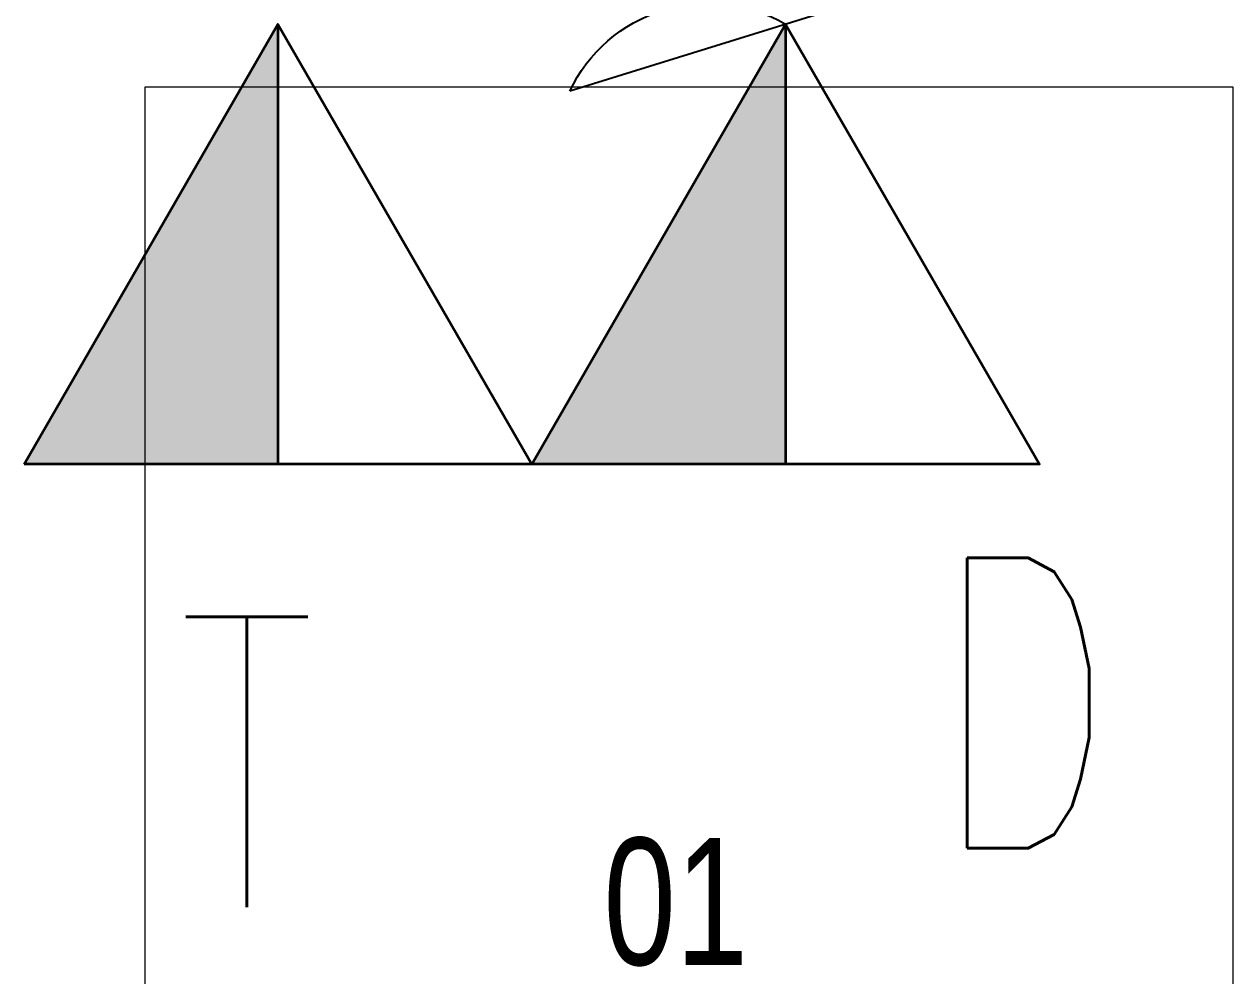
# Model space of a CAD drawing. Header units: inches. Extents: x -12418 to 57169, y -29325 to 19878.
# Drawn here: x 32097 to 32930, y -3503 to -2847 of the extents above; entities that cross this region are included whole.
import ezdxf

# ---------------------------------------------------------------- set-up
doc = ezdxf.new("R2010")
doc.units = ezdxf.units.IN
doc.header["$LTSCALE"] = 25
doc.header["$MEASUREMENT"] = 0
doc.linetypes.add('DASHDOT', pattern=[25.4, 12.7, -6.35, 0, -6.35])
doc.layers.get('0').update_dxf_attribs({"color": 8})
doc.layers.add('0 @ 50', color=8, linetype='Continuous')
doc.layers.add('T-WIRE', color=140, linetype='Continuous')
for name, color, linetype, lineweight in [('00-Ground Floor$0$72_EGR_EQP_TAG', 142, 'Continuous', 5), ('00-Ground Floor$0$LOADING', 253, 'Continuous', 5), ('00-Ground Floor$0$NEW Wall', 166, 'Continuous', 5), ('E-LITE-CLNG-CNDT', 6, 'DASHDOT', 35), ('T-DATA-DEVC-TYPE', 2, 'Continuous', 25), ('T-DATA-WALL @ 100', 33, 'Continuous', 35)]:
    doc.layers.add(name, color=color, linetype=linetype, lineweight=lineweight)
doc.styles.add('00-Ground Floor$0$X3G_ENTITY_257CFD', font='swisscl.ttf', dxfattribs={"height": 200})
doc.styles.add('DC_Simplex', font='SIMPLEX.shx', dxfattribs={"width": 0.7})

# ---------------------------------------------------------------- blocks, each defined once
blk = doc.blocks.new('*X252')
at = {"color": 0}
for p, q in [((13, 1), (13, 1)), ((13, 1), (13, 1)), ((13, 1), (13, 1)), ((13, 1), (13, 1)), ((13, 1), (13, 1)), ((13, 1), (13, 1)), ((13, 1), (13, 1)), ((13, 1), (13, 1)), ((13, 1), (13, 1)), ((13, 1), (13, 1)), ((13, 1), (13, 1)), ((13, 1), (13, 1)), ((13, 1), (13, 1)), ((13, 1), (13, 1)), ((13, 1), (13, 1)), ((13, 1), (14, 1)), ((13, 1), (14, 1)), ((13, 1), (14, 1)), ((13, 1), (13, 1)), ((13, 1), (13, 1)), ((13, 1), (13, 1)), ((13, 1), (13, 1)), ((13, 1), (13, 1)), ((13, 1), (13, 1)), ((13, 1), (13, 1)), ((13, 1), (13, 1)), ((13, 1), (13, 1)), ((13, 1), (13, 1)), ((13, 1), (13, 1)), ((13, 1), (13, 1)), ((13, 1), (13, 1)), ((13, 1), (13, 1)), ((13, 1), (13, 1)), ((13, 1), (13, 1)), ((13, 1), (13, 1)), ((13, 1), (13, 1)), ((13, 1), (13, 1)), ((13, 1), (13, 1)), ((13, 1), (13, 1)), ((13, 1), (13, 1)), ((13, 1), (13, 1)), ((13, 1), (13, 1)), ((13, 1), (13, 1)), ((13, 1), (13, 1)), ((13, 1), (13, 1)), ((13, 1), (13, 1)), ((13, 1), (13, 1)), ((13, 1), (13, 1)), ((13, 1), (13, 1)), ((13, 1), (13, 1)), ((13, 1), (13, 1)), ((13, 1), (13, 1)), ((13, 1), (13, 1)), ((13, 1), (13, 1)), ((13, 1), (13, 1)), ((13, 1), (13, 1)), ((13, 1), (13, 1)), ((13, 1), (13, 1)), ((13, 1), (13, 1)), ((13, 1), (13, 1)), ((13, 1), (13, 1)), ((13, 1), (13, 1)), ((13, 1), (13, 1)), ((13, 1), (13, 1)), ((13, 1), (13, 1)), ((13, 1), (13, 1)), ((13, 1), (13, 1)), ((13, 1), (13, 1)), ((13, 1), (13, 1)), ((13, 1), (13, 1)), ((13, 1), (13, 1)), ((13, 1), (13, 1)), ((13, 1), (13, 1)), ((13, 1), (13, 1)), ((13, 1), (13, 1)), ((13, 1), (13, 1)), ((13, 1), (13, 1)), ((13, 1), (13, 1)), ((13, 1), (13, 1)), ((13, 1), (13, 1)), ((13, 1), (13, 1)), ((13, 1), (13, 1)), ((13, 1), (13, 1)), ((13, 1), (13, 1)), ((13, 1), (13, 1)), ((13, 1), (13, 1)), ((13, 1), (13, 1)), ((13, 1), (13, 1)), ((13, 1), (13, 1)), ((13, 1), (13, 1)), ((13, 1), (13, 1)), ((13, 1), (13, 1)), ((13, 1), (13, 1)), ((13, 1), (13, 1)), ((13, 1), (13, 1)), ((13, 1), (13, 1)), ((13, 1), (13, 1)), ((13, 1), (13, 1)), ((13, 1), (13, 1)), ((13, 1), (13, 1)), ((13, 1), (13, 1)), ((13, 1), (13, 1)), ((13, 1), (13, 1)), ((13, 1), (13, 1)), ((13, 1), (13, 1)), ((13, 1), (13, 1)), ((13, 1), (13, 1)), ((13, 1), (13, 1)), ((13, 1), (13, 1)), ((13, 1), (13, 1)), ((13, 1), (13, 1)), ((13, 1), (13, 1)), ((13, 1), (13, 1)), ((13, 1), (13, 1)), ((13, 1), (13, 1)), ((13, 1), (13, 1)), ((13, 1), (13, 1)), ((13, 1), (13, 1)), ((13, 1), (13, 1)), ((13, 1), (13, 1)), ((13, 1), (13, 1)), ((13, 1), (13, 1)), ((13, 1), (13, 1)), ((13, 1), (14, 1)), ((13, 0), (13, 0)), ((13, 0), (13, 0)), ((13, 0), (13, 0)), ((13, 0), (13, 0)), ((13, 0), (13, 0)), ((13, 0), (13, 0)), ((13, 0), (13, 0)), ((13, 0), (13, 0)), ((13, 0), (13, 0)), ((13, 0), (13, 0)), ((13, 0), (13, 0)), ((13, 0), (13, 0)), ((13, 0), (13, 0)), ((13, 0), (13, 0)), ((13, 0), (13, 0)), ((13, 0), (13, 0)), ((13, 0), (13, 0)), ((13, 0), (13, 0)), ((13, 0), (13, 0)), ((13, 0), (13, 0)), ((13, 0), (13, 0)), ((13, 0), (13, 0)), ((13, 0), (13, 0)), ((13, 0), (13, 0)), ((13, 0), (13, 0)), ((13, 0), (13, 0)), ((13, 0), (13, 0)), ((13, 0), (13, 0)), ((13, 0), (13, 0)), ((13, 0), (13, 0)), ((13, 0), (13, 0)), ((13, 0), (13, 0)), ((13, 0), (13, 0)), ((13, 0), (13, 0)), ((13, 0), (13, 0)), ((13, 0), (13, 0)), ((13, 0), (13, 0)), ((13, 0), (13, 0)), ((13, 0), (13, 0)), ((13, 0), (13, 0)), ((13, 0), (13, 0)), ((13, 0), (13, 0)), ((13, 0), (13, 0)), ((13, 0), (13, 0)), ((13, 0), (13, 0)), ((13, 0), (13, 0)), ((13, 0), (13, 0)), ((13, 0), (13, 0)), ((13, 0), (14, 0)), ((13, 0), (14, 0)), ((13, 0), (13, 0)), ((13, 0), (14, 0)), ((14, 1), (14, 1)), ((14, 1), (14, 1)), ((14, 1), (14, 1)), ((14, 1), (14, 1)), ((14, 1), (14, 1)), ((14, 1), (14, 1)), ((14, 1), (14, 1)), ((14, 1), (14, 1)), ((14, 1), (14, 1)), ((14, 1), (14, 1)), ((14, 1), (14, 1)), ((14, 1), (14, 1)), ((14, 1), (14, 1)), ((14, 1), (14, 1)), ((14, 1), (14, 1)), ((14, 1), (14, 1)), ((14, 1), (14, 1)), ((14, 1), (14, 1)), ((14, 1), (14, 1)), ((14, 1), (14, 1)), ((14, 1), (14, 1)), ((14, 1), (14, 1)), ((14, 1), (14, 1)), ((14, 1), (14, 1)), ((14, 1), (14, 1)), ((14, 1), (14, 1)), ((14, 1), (14, 1)), ((14, 1), (14, 1)), ((14, 1), (14, 1)), ((14, 1), (14, 1)), ((14, 1), (14, 1)), ((14, 1), (14, 1)), ((14, 1), (14, 1)), ((14, 1), (14, 1)), ((14, 1), (14, 1)), ((14, 1), (14, 1)), ((14, 1), (14, 1)), ((14, 1), (14, 1)), ((14, 1), (14, 1)), ((14, 1), (14, 1)), ((14, 1), (14, 1)), ((14, 1), (14, 1)), ((14, 1), (14, 1)), ((14, 1), (14, 1)), ((14, 1), (14, 1)), ((14, 1), (14, 1)), ((14, 1), (14, 1)), ((14, 1), (14, 1)), ((14, 1), (14, 1)), ((14, 1), (14, 1)), ((14, 1), (14, 1)), ((14, 1), (14, 1)), ((14, 1), (14, 1)), ((14, 1), (14, 1)), ((14, 1), (14, 1)), ((14, 1), (14, 1)), ((14, 1), (14, 1)), ((14, 1), (14, 1)), ((14, 1), (14, 1)), ((14, 1), (14, 1)), ((14, 1), (14, 1)), ((14, 1), (14, 1)), ((14, 1), (14, 1)), ((14, 1), (14, 1)), ((14, 1), (14, 1)), ((14, 1), (14, 1)), ((14, 1), (14, 1)), ((14, 1), (14, 1)), ((14, 1), (14, 1)), ((14, 1), (14, 1)), ((14, 1), (14, 1)), ((14, 1), (14, 1)), ((14, 1), (14, 1)), ((14, 1), (14, 1)), ((14, 1), (14, 1)), ((14, 1), (14, 1)), ((14, 1), (14, 1)), ((14, 1), (14, 1)), ((14, 1), (14, 1)), ((14, 1), (14, 1)), ((14, 1), (14, 1)), ((14, 1), (14, 1)), ((14, 1), (14, 1)), ((14, 1), (14, 1)), ((14, 1), (14, 1)), ((14, 1), (14, 1)), ((14, 1), (14, 1)), ((14, 1), (14, 1)), ((14, 1), (14, 1)), ((14, 1), (14, 1)), ((14, 1), (14, 1)), ((14, 1), (14, 1)), ((14, 1), (14, 1)), ((14, 1), (14, 1)), ((14, 0), (14, 0)), ((14, 0), (14, 0)), ((14, 0), (14, 0)), ((14, 0), (14, 0)), ((14, 0), (14, 0)), ((14, 0), (14, 0)), ((14, 0), (14, 0)), ((14, 0), (14, 0)), ((14, 0), (14, 0)), ((14, 0), (14, 0)), ((14, 0), (14, 0)), ((14, 0), (14, 0)), ((14, 0), (14, 0)), ((14, 0), (14, 0)), ((14, 0), (14, 0)), ((14, 0), (14, 0)), ((14, 0), (14, 0)), ((14, 0), (14, 0)), ((14, 0), (14, 0)), ((14, 0), (14, 0)), ((14, 0), (14, 0)), ((14, 0), (14, 0)), ((14, 0), (14, 0)), ((14, 0), (14, 0)), ((14, 0), (14, 0)), ((14, 0), (14, 0)), ((14, 0), (14, 0)), ((14, 0), (14, 0)), ((14, 0), (14, 0)), ((14, 0), (14, 0)), ((14, 0), (14, 0)), ((14, 0), (14, 0)), ((14, 0), (14, 0)), ((14, 0), (14, 0)), ((14, 0), (14, 0)), ((14, 0), (14, 0)), ((14, 0), (14, 0)), ((14, 0), (14, 0)), ((14, 0), (14, 0)), ((14, 0), (14, 0)), ((14, 0), (14, 0)), ((14, 0), (14, 0)), ((14, 0), (14, 0)), ((14, 0), (14, 0)), ((14, 0), (14, 0)), ((14, 0), (14, 0)), ((14, 0), (14, 0)), ((14, 0), (14, 0)), ((13, 0), (13, 0)), ((13, 0), (14, 0)), ((13, 0), (13, 0)), ((13, 0), (14, 0)), ((13, 0), (13, 0)), ((13, 0), (14, 0)), ((13, 0), (13, 0)), ((13, 0), (13, 0)), ((13, 0), (13, 0)), ((13, 0), (13, 0)), ((13, 0), (14, 0)), ((13, 0), (13, 0)), ((13, 0), (14, 0)), ((13, 0), (13, 0)), ((13, 0), (14, 0)), ((13, 0), (13, 0)), ((13, 0), (14, 0)), ((13, 0), (13, 0)), ((13, 0), (14, 0)), ((13, 0), (13, 0)), ((13, 0), (14, 0)), ((13, 0), (13, 0)), ((13, 0), (14, 0)), ((13, 0), (13, 0)), ((13, 0), (13, 0)), ((13, 0), (13, 0)), ((13, 0), (14, 0)), ((13, 0), (13, 0)), ((13, 0), (14, 0)), ((13, 0), (13, 0)), ((13, 0), (14, 0)), ((13, 0), (13, 0)), ((13, 0), (14, 0)), ((13, 0), (13, 0)), ((13, 0), (13, 0)), ((13, 0), (13, 0)), ((13, 0), (13, 0)), ((13, 0), (13, 0)), ((13, 0), (13, 0)), ((13, 0), (13, 0)), ((13, 0), (13, 0)), ((13, 0), (13, 0)), ((13, 0), (13, 0)), ((13, 0), (13, 0)), ((13, 0), (13, 0)), ((13, 0), (13, 0)), ((13, 0), (13, 0)), ((13, 0), (13, 0)), ((13, 0), (13, 0)), ((13, 0), (13, 0)), ((13, 0), (13, 0)), ((13, 0), (13, 0)), ((13, 0), (13, 0)), ((13, 0), (13, 0)), ((13, 0), (13, 0)), ((13, 0), (13, 0)), ((13, 0), (13, 0)), ((13, 0), (13, 0)), ((13, 0), (13, 0)), ((13, 0), (13, 0)), ((13, 0), (13, 0)), ((13, 0), (13, 0)), ((13, 0), (13, 0)), ((13, 0), (13, 0)), ((13, -1), (13, -1)), ((13, -1), (13, -1)), ((13, -1), (13, -1)), ((13, -1), (13, -1)), ((13, -1), (13, -1)), ((13, -1), (14, -1)), ((13, -1), (13, -1)), ((14, 0), (14, 0)), ((14, 0), (14, 0)), ((14, 0), (14, 0)), ((14, 0), (14, 0)), ((14, 0), (14, 0)), ((14, 0), (14, 0)), ((14, 0), (14, 0)), ((14, 0), (14, 0)), ((14, 0), (14, 0)), ((14, 0), (14, 0)), ((14, 0), (14, 0)), ((14, 0), (14, 0)), ((14, 0), (14, 0)), ((14, 0), (14, 0)), ((14, 0), (14, 0)), ((13, 0), (14, 0)), ((14, 0), (14, 0)), ((14, 0), (14, 0)), ((14, 0), (14, 0)), ((14, 0), (14, 0)), ((14, 0), (14, 0)), ((14, 0), (14, 0)), ((14, 0), (14, 0)), ((14, 0), (14, 0)), ((14, 0), (14, 0)), ((14, 0), (14, 0)), ((14, 0), (14, 0)), ((14, 0), (14, 0)), ((14, 0), (14, 0)), ((14, 0), (14, 0)), ((14, 0), (14, 0)), ((14, 0), (14, 0)), ((14, 0), (14, 0)), ((14, 0), (14, 0)), ((14, 0), (14, 0)), ((14, 0), (14, 0)), ((14, 0), (14, 0)), ((14, 0), (14, 0)), ((14, 0), (14, 0)), ((14, 0), (14, 0)), ((14, 0), (14, 0)), ((14, 0), (14, 0)), ((14, 0), (14, 0)), ((14, 0), (14, 0)), ((14, 0), (14, 0)), ((14, 0), (14, 0)), ((14, 0), (14, 0)), ((14, 0), (14, 0)), ((14, 0), (14, 0)), ((14, 0), (14, 0)), ((14, -1), (14, -1)), ((14, -1), (14, -1)), ((14, -1), (14, -1)), ((14, -1), (14, -1)), ((14, -1), (14, -1))]:
    blk.add_line(p, q, dxfattribs=at)
blk = doc.blocks.new('*X251')
at = {"color": 0}
for p, q in [((5, 3), (5, 3)), ((5, 3), (5, 3)), ((5, 3), (5, 3)), ((5, 3), (5, 3)), ((5, 3), (5, 3)), ((5, 3), (5, 3)), ((5, 3), (5, 3)), ((5, 3), (5, 3)), ((5, 3), (5, 3)), ((5, 3), (5, 3)), ((5, 3), (5, 3)), ((5, 3), (5, 3)), ((5, 3), (5, 3)), ((5, 3), (5, 3)), ((5, 3), (5, 3)), ((5, 3), (5, 3)), ((5, 3), (5, 3)), ((5, 3), (5, 3)), ((5, 3), (5, 3)), ((5, 3), (5, 3)), ((5, 3), (5, 3)), ((5, 3), (5, 3)), ((5, 3), (5, 3)), ((5, 3), (5, 3)), ((5, 3), (5, 3)), ((5, 3), (5, 3)), ((5, 3), (5, 3)), ((5, 3), (5, 3)), ((5, 3), (5, 3)), ((5, 3), (5, 3)), ((5, 3), (5, 3)), ((5, 3), (5, 3)), ((5, 3), (5, 3)), ((5, 3), (5, 3)), ((5, 3), (5, 3)), ((5, 3), (5, 3)), ((5, 3), (5, 3)), ((5, 3), (5, 3)), ((5, 3), (5, 3)), ((5, 3), (5, 3)), ((5, 3), (5, 3)), ((5, 3), (5, 3)), ((5, 3), (5, 3)), ((5, 3), (5, 3)), ((5, 3), (5, 3)), ((5, 3), (5, 3)), ((5, 3), (5, 3)), ((5, 3), (5, 3)), ((5, 3), (5, 3)), ((5, 3), (5, 3)), ((5, 3), (5, 3)), ((5, 3), (5, 3)), ((5, 3), (5, 3)), ((5, 3), (5, 3)), ((5, 3), (5, 3)), ((5, 3), (5, 3)), ((5, 3), (5, 3)), ((5, 3), (5, 3)), ((5, 3), (5, 3)), ((5, 3), (5, 3)), ((5, 3), (5, 3)), ((5, 3), (5, 3)), ((5, 3), (5, 3)), ((5, 3), (5, 3)), ((5, 3), (5, 3)), ((5, 3), (5, 3)), ((6, 3), (5, 3)), ((5, 3), (5, 3)), ((6, 3), (5, 3)), ((5, 3), (5, 3)), ((6, 3), (5, 3)), ((5, 3), (5, 3)), ((6, 3), (5, 3)), ((5, 3), (5, 3)), ((5, 3), (5, 3)), ((5, 3), (5, 3)), ((5, 3), (5, 3)), ((5, 3), (5, 3)), ((5, 3), (5, 3)), ((5, 3), (5, 3)), ((5, 3), (5, 3)), ((5, 3), (5, 3)), ((5, 3), (5, 3)), ((5, 3), (5, 3)), ((5, 3), (5, 3)), ((5, 3), (5, 3)), ((5, 3), (5, 3)), ((5, 3), (5, 3)), ((5, 3), (5, 3)), ((5, 3), (5, 3)), ((5, 3), (5, 3)), ((5, 3), (5, 3)), ((5, 3), (5, 3)), ((5, 3), (5, 3)), ((5, 3), (5, 3)), ((5, 3), (5, 3)), ((6, 3), (6, 3)), ((6, 3), (6, 3)), ((6, 3), (6, 3)), ((6, 3), (6, 3)), ((6, 3), (6, 3)), ((6, 3), (6, 3)), ((6, 3), (6, 3)), ((6, 3), (6, 3)), ((6, 3), (6, 3)), ((6, 3), (6, 3)), ((6, 3), (6, 3)), ((6, 3), (6, 3)), ((6, 3), (6, 3)), ((6, 3), (6, 3)), ((6, 3), (6, 3)), ((6, 3), (6, 3)), ((6, 3), (6, 3)), ((6, 3), (6, 3)), ((6, 3), (6, 3)), ((6, 3), (6, 3)), ((6, 3), (6, 3)), ((6, 3), (6, 3)), ((6, 3), (6, 3)), ((6, 3), (6, 3)), ((6, 3), (6, 3)), ((6, 3), (6, 3)), ((6, 3), (6, 3)), ((6, 3), (6, 3)), ((6, 3), (6, 3)), ((6, 3), (6, 3)), ((6, 3), (6, 3)), ((6, 3), (6, 3)), ((6, 3), (6, 3)), ((6, 3), (6, 3)), ((6, 3), (6, 3)), ((6, 3), (6, 3)), ((6, 3), (6, 3)), ((6, 3), (6, 3)), ((6, 3), (6, 3)), ((6, 3), (6, 3)), ((6, 3), (6, 3)), ((6, 3), (6, 3)), ((6, 3), (6, 3)), ((6, 3), (6, 3)), ((6, 3), (6, 3)), ((6, 3), (6, 3)), ((6, 3), (6, 3)), ((6, 3), (6, 3)), ((6, 3), (6, 3)), ((6, 3), (6, 3)), ((6, 3), (6, 3)), ((6, 3), (6, 3)), ((6, 3), (6, 3)), ((6, 3), (6, 3)), ((6, 3), (6, 3)), ((6, 3), (6, 3)), ((6, 3), (6, 3)), ((6, 3), (6, 3)), ((6, 3), (6, 3)), ((6, 3), (6, 3)), ((6, 3), (6, 3)), ((6, 3), (6, 3)), ((6, 3), (6, 3)), ((6, 3), (6, 3)), ((6, 3), (6, 3)), ((6, 3), (6, 3)), ((6, 3), (6, 3)), ((6, 3), (6, 3)), ((6, 3), (6, 3)), ((6, 3), (6, 3)), ((6, 3), (6, 3)), ((6, 3), (6, 3)), ((6, 3), (6, 3)), ((6, 3), (6, 3)), ((6, 3), (6, 3)), ((6, 3), (6, 3)), ((6, 3), (6, 3)), ((6, 3), (6, 3)), ((6, 3), (6, 3)), ((6, 3), (6, 3)), ((6, 3), (6, 3)), ((6, 3), (6, 3)), ((6, 3), (6, 3)), ((6, 3), (6, 3)), ((6, 3), (6, 3)), ((6, 3), (6, 3)), ((6, 3), (6, 3)), ((6, 3), (6, 3)), ((6, 3), (6, 3)), ((6, 3), (6, 3)), ((6, 3), (6, 3)), ((6, 3), (6, 3)), ((6, 3), (6, 3)), ((6, 3), (6, 3)), ((6, 3), (6, 3)), ((6, 3), (6, 3)), ((6, 3), (6, 3)), ((6, 3), (6, 3)), ((6, 3), (6, 3)), ((6, 3), (6, 3)), ((6, 3), (6, 3)), ((6, 3), (6, 3)), ((6, 3), (6, 3)), ((6, 3), (6, 3)), ((6, 3), (6, 3)), ((6, 3), (6, 3)), ((6, 3), (6, 3)), ((6, 3), (6, 3)), ((6, 3), (6, 3)), ((6, 3), (6, 3)), ((6, 3), (6, 3)), ((6, 3), (6, 3)), ((6, 3), (6, 3)), ((6, 3), (6, 3)), ((6, 3), (6, 3)), ((6, 3), (6, 3)), ((6, 3), (6, 3)), ((6, 3), (6, 3)), ((6, 3), (6, 3)), ((6, 3), (6, 3)), ((6, 3), (6, 3)), ((6, 3), (6, 3)), ((6, 3), (6, 3)), ((6, 3), (6, 3)), ((6, 3), (6, 3)), ((6, 3), (6, 3)), ((6, 3), (6, 3)), ((6, 3), (6, 3)), ((6, 3), (6, 3)), ((6, 3), (6, 3)), ((6, 3), (6, 3)), ((6, 3), (6, 3)), ((6, 3), (6, 3)), ((6, 3), (6, 3)), ((6, 3), (6, 3)), ((6, 3), (6, 3)), ((6, 3), (6, 3)), ((6, 3), (6, 3)), ((6, 3), (6, 3)), ((6, 3), (6, 3)), ((6, 3), (6, 3)), ((6, 3), (6, 3)), ((6, 3), (6, 3)), ((6, 3), (6, 3)), ((6, 3), (6, 3)), ((6, 3), (6, 3)), ((6, 3), (6, 3)), ((6, 3), (6, 3)), ((6, 3), (6, 3)), ((6, 3), (6, 3)), ((6, 3), (6, 3)), ((6, 3), (6, 3)), ((6, 3), (6, 3)), ((6, 3), (6, 3)), ((6, 3), (6, 3)), ((6, 3), (6, 3)), ((6, 3), (6, 3)), ((6, 3), (6, 3)), ((6, 3), (6, 3)), ((6, 3), (6, 3)), ((6, 3), (6, 3)), ((6, 3), (6, 3)), ((6, 3), (6, 3)), ((6, 3), (6, 3)), ((6, 3), (6, 3)), ((6, 3), (6, 3)), ((6, 3), (6, 3)), ((6, 3), (6, 3)), ((6, 3), (6, 3)), ((6, 3), (6, 3)), ((6, 3), (6, 3)), ((6, 3), (6, 3)), ((6, 3), (6, 3)), ((6, 3), (6, 3)), ((6, 3), (6, 3)), ((6, 3), (6, 3)), ((6, 3), (6, 3)), ((6, 3), (6, 3)), ((6, 3), (6, 3)), ((6, 3), (6, 3)), ((6, 3), (6, 3)), ((6, 3), (6, 3)), ((6, 3), (6, 3)), ((6, 3), (6, 3)), ((6, 3), (6, 3)), ((6, 3), (6, 3)), ((6, 3), (6, 3)), ((6, 3), (6, 3)), ((6, 3), (6, 3)), ((6, 3), (6, 3)), ((6, 3), (6, 3)), ((6, 3), (6, 3)), ((6, 3), (6, 3)), ((6, 3), (6, 3)), ((6, 3), (6, 3)), ((6, 3), (6, 3)), ((6, 3), (6, 3)), ((6, 3), (6, 3)), ((6, 3), (6, 3)), ((6, 3), (6, 3)), ((6, 3), (6, 3)), ((6, 3), (6, 3)), ((6, 3), (6, 3)), ((6, 3), (6, 3)), ((6, 3), (5, 3)), ((6, 3), (5, 3)), ((6, 3), (5, 3)), ((6, 3), (5, 3)), ((6, 3), (5, 3)), ((6, 3), (6, 3)), ((6, 3), (6, 3)), ((6, 3), (6, 3)), ((6, 3), (6, 3)), ((6, 3), (6, 3)), ((6, 3), (6, 3)), ((6, 3), (6, 3)), ((6, 3), (6, 3)), ((6, 3), (6, 3)), ((6, 3), (6, 3)), ((6, 3), (6, 3)), ((6, 3), (6, 3)), ((6, 3), (6, 3)), ((6, 3), (6, 3)), ((6, 3), (6, 3)), ((6, 3), (6, 3)), ((6, 3), (6, 3)), ((6, 3), (6, 3)), ((6, 3), (6, 3)), ((6, 3), (6, 3)), ((6, 3), (6, 3)), ((6, 3), (6, 3)), ((6, 3), (6, 3)), ((6, 3), (6, 3)), ((6, 3), (6, 3)), ((6, 3), (6, 3)), ((6, 3), (6, 3)), ((6, 3), (6, 3)), ((6, 3), (6, 3)), ((6, 3), (6, 3)), ((6, 3), (6, 3)), ((6, 3), (6, 3)), ((6, 3), (6, 3)), ((6, 3), (6, 3)), ((6, 3), (6, 3)), ((6, 3), (6, 3)), ((6, 3), (6, 3)), ((6, 3), (6, 3)), ((6, 3), (6, 3)), ((6, 3), (6, 3)), ((6, 3), (6, 3)), ((6, 3), (6, 3)), ((6, 3), (6, 3)), ((6, 3), (6, 3)), ((6, 3), (6, 3)), ((6, 3), (6, 3)), ((6, 3), (6, 3)), ((6, 3), (6, 3)), ((6, 3), (6, 3)), ((6, 3), (6, 3)), ((6, 3), (6, 3)), ((6, 3), (6, 3)), ((6, 3), (6, 3)), ((6, 3), (6, 3)), ((6, 3), (6, 3)), ((6, 3), (6, 3)), ((6, 3), (6, 3)), ((6, 3), (6, 3)), ((6, 3), (6, 3)), ((6, 3), (6, 3)), ((6, 3), (6, 3)), ((6, 3), (6, 3)), ((6, 3), (6, 3)), ((6, 3), (6, 3)), ((6, 3), (6, 3)), ((6, 3), (6, 3)), ((6, 3), (6, 3)), ((6, 3), (6, 3)), ((6, 3), (6, 3)), ((6, 3), (6, 3)), ((6, 3), (6, 3)), ((6, 3), (6, 3)), ((6, 3), (6, 3)), ((6, 3), (6, 3)), ((6, 3), (6, 3)), ((6, 3), (6, 3)), ((6, 3), (6, 3)), ((6, 3), (6, 3)), ((6, 3), (6, 3)), ((6, 3), (6, 3)), ((6, 3), (6, 3)), ((6, 3), (6, 3)), ((6, 3), (6, 3)), ((6, 3), (6, 3)), ((6, 3), (6, 3)), ((6, 3), (6, 3)), ((6, 3), (6, 3)), ((6, 3), (6, 3)), ((6, 3), (6, 3)), ((6, 3), (6, 3)), ((6, 3), (6, 3)), ((6, 3), (6, 3)), ((6, 3), (6, 3)), ((6, 3), (6, 3)), ((6, 3), (6, 3)), ((6, 3), (6, 3)), ((6, 3), (6, 3)), ((6, 3), (6, 3)), ((6, 3), (6, 3)), ((6, 3), (6, 3)), ((6, 3), (6, 3)), ((6, 3), (6, 3)), ((6, 3), (6, 3)), ((6, 3), (6, 3)), ((6, 3), (6, 3)), ((6, 3), (6, 3)), ((6, 3), (6, 3)), ((6, 3), (6, 3)), ((6, 3), (6, 3)), ((6, 3), (6, 3)), ((6, 3), (6, 3)), ((6, 3), (6, 3)), ((6, 3), (6, 3)), ((6, 3), (6, 3)), ((6, 3), (6, 3)), ((6, 3), (6, 3)), ((6, 3), (6, 3)), ((6, 3), (6, 3)), ((6, 3), (6, 3)), ((6, 3), (6, 3)), ((6, 3), (6, 3)), ((6, 3), (6, 3)), ((6, 3), (6, 3)), ((6, 3), (6, 3)), ((6, 3), (6, 3)), ((6, 3), (6, 3)), ((6, 3), (6, 3)), ((6, 3), (6, 3)), ((6, 3), (6, 3)), ((6, 3), (6, 3)), ((6, 3), (6, 3)), ((6, 3), (6, 3)), ((6, 3), (6, 3)), ((6, 3), (6, 3)), ((6, 3), (6, 3)), ((6, 3), (6, 3)), ((6, 3), (6, 3)), ((6, 3), (6, 3)), ((6, 3), (6, 3)), ((6, 3), (6, 3)), ((6, 3), (6, 3)), ((6, 3), (6, 3)), ((6, 3), (6, 3)), ((6, 3), (6, 3)), ((6, 3), (6, 3)), ((6, 3), (6, 3)), ((6, 3), (6, 3)), ((6, 3), (6, 3)), ((6, 3), (6, 3)), ((6, 3), (6, 3)), ((6, 3), (6, 3)), ((6, 3), (6, 3)), ((6, 3), (6, 3)), ((6, 3), (6, 3)), ((6, 3), (6, 3)), ((6, 3), (6, 3)), ((6, 3), (6, 3)), ((6, 3), (6, 3)), ((6, 3), (6, 3)), ((6, 3), (6, 3)), ((6, 3), (6, 3)), ((6, 3), (6, 3)), ((6, 3), (6, 3)), ((6, 3), (6, 3)), ((6, 3), (6, 3)), ((6, 3), (6, 3)), ((6, 3), (6, 3)), ((6, 3), (6, 3)), ((6, 3), (6, 3)), ((6, 3), (6, 3)), ((6, 3), (6, 3)), ((6, 3), (6, 3)), ((6, 3), (6, 3)), ((6, 3), (6, 3)), ((6, 3), (6, 3)), ((6, 3), (6, 3)), ((6, 3), (6, 3)), ((6, 3), (6, 3)), ((6, 3), (6, 3)), ((6, 3), (6, 3)), ((6, 3), (6, 3)), ((6, 3), (6, 3)), ((6, 3), (6, 3)), ((6, 3), (6, 3)), ((6, 3), (6, 3)), ((6, 3), (6, 3)), ((6, 3), (6, 3)), ((6, 3), (6, 3)), ((6, 3), (6, 3)), ((6, 3), (6, 3)), ((6, 3), (6, 3)), ((6, 3), (6, 3)), ((6, 3), (6, 3)), ((6, 3), (6, 3)), ((6, 3), (6, 3)), ((6, 3), (6, 3)), ((6, 3), (6, 3)), ((6, 3), (6, 3)), ((6, 3), (6, 3)), ((6, 3), (6, 3)), ((6, 3), (6, 3)), ((6, 3), (6, 3)), ((6, 3), (6, 3)), ((6, 3), (6, 3)), ((6, 3), (6, 3)), ((6, 3), (6, 3)), ((6, 3), (6, 3)), ((6, 3), (6, 3)), ((6, 3), (6, 3)), ((6, 3), (6, 3)), ((6, 3), (6, 3)), ((6, 3), (6, 3)), ((6, 3), (6, 3)), ((6, 3), (6, 3)), ((6, 3), (6, 3)), ((6, 3), (6, 3)), ((6, 3), (6, 3)), ((6, 3), (6, 3)), ((6, 3), (6, 3)), ((6, 3), (6, 3)), ((6, 3), (6, 3)), ((6, 3), (6, 3)), ((6, 3), (6, 3)), ((6, 3), (6, 3)), ((6, 3), (6, 3)), ((6, 3), (6, 3)), ((6, 3), (6, 3)), ((6, 3), (6, 3)), ((6, 3), (6, 3)), ((6, 3), (6, 3)), ((6, 3), (6, 3)), ((6, 3), (6, 3)), ((6, 3), (6, 3)), ((6, 3), (6, 3)), ((6, 3), (6, 3)), ((6, 3), (6, 3)), ((6, 3), (6, 3)), ((6, 3), (6, 3)), ((6, 3), (6, 3)), ((6, 3), (6, 3)), ((6, 3), (6, 3)), ((6, 3), (6, 3)), ((6, 3), (6, 3)), ((6, 3), (6, 3)), ((6, 3), (6, 3)), ((6, 3), (6, 3)), ((6, 3), (6, 3)), ((6, 3), (6, 3)), ((6, 3), (6, 3)), ((6, 3), (6, 3)), ((6, 3), (6, 3)), ((6, 3), (6, 3)), ((6, 3), (6, 3)), ((6, 3), (6, 3)), ((6, 3), (6, 3)), ((6, 3), (6, 3)), ((6, 3), (6, 3)), ((6, 3), (6, 3)), ((6, 3), (6, 3)), ((6, 3), (6, 3)), ((6, 3), (6, 3)), ((6, 3), (6, 3)), ((6, 3), (6, 3)), ((6, 3), (6, 3)), ((6, 3), (6, 3)), ((6, 3), (6, 3)), ((6, 3), (6, 3)), ((6, 3), (6, 3)), ((6, 3), (6, 3)), ((6, 3), (6, 3)), ((6, 3), (6, 3)), ((6, 3), (6, 3)), ((6, 3), (6, 3)), ((6, 3), (6, 3)), ((6, 3), (6, 3)), ((6, 3), (6, 3)), ((6, 3), (6, 3)), ((6, 3), (6, 3)), ((6, 3), (6, 3)), ((6, 3), (6, 3)), ((6, 3), (6, 3)), ((6, 3), (6, 3)), ((6, 3), (6, 3)), ((6, 3), (6, 3)), ((6, 3), (6, 3)), ((6, 3), (6, 3)), ((6, 3), (6, 3)), ((6, 3), (6, 3)), ((6, 3), (6, 3)), ((6, 3), (6, 3)), ((6, 3), (6, 3)), ((6, 3), (6, 3)), ((6, 3), (6, 3)), ((6, 3), (6, 3)), ((6, 3), (6, 3)), ((6, 3), (6, 3)), ((6, 3), (6, 3)), ((6, 3), (6, 3)), ((6, 3), (6, 3)), ((6, 3), (6, 3)), ((6, 3), (6, 3)), ((6, 3), (6, 3)), ((6, 3), (6, 3)), ((6, 3), (6, 3)), ((6, 3), (6, 3)), ((6, 3), (6, 3)), ((6, 3), (6, 3)), ((6, 3), (6, 3)), ((6, 3), (6, 3)), ((6, 3), (6, 3)), ((6, 3), (6, 3)), ((6, 3), (6, 3)), ((6, 3), (6, 3)), ((6, 3), (6, 3)), ((6, 3), (6, 3)), ((6, 3), (6, 3)), ((6, 3), (6, 3))]:
    blk.add_line(p, q, dxfattribs=at)
blk = doc.blocks.new('00-Ground Floor$0$GF21043-P')
at = {"color": 0}
for p, q in [((0.8, 0.75), (-0.8, 0.75)), ((0.8, 0), (0.8, 0.75)), ((-0.8, 0), (0.8, 0))]:
    blk.add_line(p, q, dxfattribs=at)
for points in [[(0.8, 0.75), (0.8, 0.75), (0.8, 0.75), (0.8, 0.75), (0.8, 0.75), (0.8, 0.75), (0.8, 0.75), (0.8, 0.75), (0.8, 0.75), (0.8, 0.75), (0.8, 0.75), (0.8, 0.75), (0.8, 0.75), (0.8, 0.75), (0.8, 0.75), (0.8, 0.75), (0.8, 0.75), (0.8, 0.75), (0.8, 0.75), (0.8, 0.75), (0.8, 0.75), (0.8, 0.75), (0.8, 0.75), (0.8, 0.75), (0.8, 0.75), (0.8, 0.75), (0.8, 0.75), (0.8, 0.75), (0.8, 0.75), (0.8, 0.75), (0.8, 0.75), (0.8, 0.75), (0.8, 0.75), (0.8, 0.75), (0.8, 0.75), (0.8, 0.75), (0.8, 0.75), (0.8, 0.75), (0.8, 0.75), (0.8, 0.75), (0.8, 0.75), (0.8, 0.75), (0.8, 0.75), (0.8, 0.75), (0.8, 0.75), (0.8, 0.75), (0.8, 0.75), (0.8, 0.75), (0.8, 0.75), (0.8, 0.75), (0.8, 0.75), (0.8, 0.75), (0.8, 0.75), (0.8, 0.75), (0.8, 0.75), (0.8, 0.75), (0.8, 0.75), (0.8, 0.75), (0.8, 0.75), (0.8, 0.75), (0.8, 0.75), (0.8, 0.75), (0.8, 0.75), (0.8, 0.75), (0.8, 0.75), (0.8, 0.75), (0.8, 0.75), (0.8, 0.75), (0.8, 0.75), (0.8, 0.75), (0.8, 0.75), (0.8, 0.75), (0.8, 0.75), (0.8, 0.75), (0.8, 0.75), (0.8, 0.75), (0.8, 0.75), (0.8, 0.75), (0.8, 0.75), (0.8, 0.75), (0.8, 0.75), (0.8, 0.75), (0.8, 0.75), (0.8, 0.75), (0.8, 0.75), (0.8, 0.75), (0.8, 0.75), (0.8, 0.75), (0.8, 0.75), (0.8, 0.75), (0.8, 0.75), (0.8, 0.75), (0.8, 0.75), (0.8, 0.75), (0.8, 0.75), (0.8, 0.75), (0.8, 0.75), (0.8, 0.75), (0.8, 0.75), (0.8, 0.75), (0.8, 0.75), (0.8, 0.75), (0.8, 0.75), (0.8, 0.75), (0.8, 0.75), (0.8, 0.75), (0.8, 0.75), (0.8, 0.75), (0.8, 0.75), (0.8, 0.75), (0.8, 0.75), (0.8, 0.75), (0.8, 0.75), (0.8, 0.75), (0.8, 0.75), (0.8, 0.75), (0.8, 0.75), (0.8, 0.75), (0.8, 0.75), (0.8, 0.75), (0.8, 0.75), (0.8, 0.75), (0.8, 0.75), (0.8, 0.75), (0.8, 0.75), (0.8, 0.75), (0.8, 0.75), (0.8, 0.75), (0.8, 0.75), (0.8, 0.75), (0.8, 0.75), (0.8, 0.75), (0.8, 0.75), (0.8, 0.75), (0.8, 0.75), (0.8, 0.75), (0.8, 0.75), (0.8, 0.75), (0.8, 0.75), (0.8, 0.75), (0.8, 0.75), (0.8, 0.75), (0.8, 0.75), (0.8, 0.75), (0.8, 0.75), (0.8, 0.75), (0.8, 0.75), (0.8, 0.75), (0.8, 0.75), (0.8, 0.75), (0.8, 0.75), (0.8, 0.75), (0.8, 0.75), (0.8, 0.75), (0.8, 0.75), (0.8, 0.75), (0.8, 0.75), (0.8, 0.75), (0.8, 0.75), (0.8, 0.75), (0.8, 0.75), (0.8, 0.75), (0.8, 0.75), (0.8, 0.75), (0.8, 0.75), (0.8, 0.75), (0.8, 0.75), (0.8, 0.75), (0.8, 0.75), (0.8, 0.75), (0.8, 0.75), (0.8, 0.75), (0.8, 0.75), (0.8, 0.75), (0.8, 0.75), (0.8, 0.75), (0.8, 0.75), (0.8, 0.75), (0.8, 0.75), (0.8, 0.75), (0.8, 0.75), (0.8, 0.75), (0.8, 0.75), (0.8, 0.75), (0.8, 0.75), (0.8, 0.75), (0.8, 0.75), (0.8, 0.75), (0.8, 0.75), (0.8, 0.75), (0.8, 0.75), (0.8, 0.75), (0.8, 0.75), (0.8, 0.75), (0.8, 0.75), (0.8, 0.75), (0.8, 0.75), (0.8, 0.75), (0.8, 0.75), (0.8, 0.75), (0.8, 0.75), (0.8, 0.75), (0.8, 0.75), (0.8, 0.75), (0.8, 0.75), (0.8, 0.75), (0.8, 0.75), (0.8, 0.75), (0.8, 0.75), (0.8, 0.75), (0.8, 0.75), (0.8, 0.75), (0.8, 0.75), (0.8, 0.75), (0.8, 0.75), (0.8, 0.75), (0.8, 0.75), (0.8, 0.75), (0.8, 0.75), (0.8, 0.75), (0.8, 0.75), (0.8, 0.75), (0.8, 0.75), (0.8, 0.75), (0.8, 0.75), (0.8, 0.75), (0.8, 0.75), (0.8, 0.75), (0.8, 0.75), (0.8, 0.75), (0.8, 0.75), (0.8, 0.75), (0.8, 0.75), (0.8, 0.75), (0.8, 0.75), (0.8, 0.75), (0.8, 0.75), (0.8, 0.75), (0.8, 0.75), (0.8, 0.75), (0.8, 0.75), (0.8, 0.75), (0.8, 0.75), (0.8, 0.75), (0.8, 0.75), (0.8, 0.75), (0.8, 0.75), (0.8, 0.75), (0.8, 0.75), (0.8, 0.75), (0.8, 0.75), (0.8, 0.75), (0.8, 0.75), (0.8, 0.75), (0.8, 0.75), (0.8, 0.75), (0.8, 0.75), (0.8, 0.75), (0.8, 0.75), (0.8, 0.75), (0.8, 0.75), (0.8, 0.75), (0.8, 0.75), (0.8, 0.75), (0.8, 0.75), (0.8, 0.75), (0.8, 0.75), (0.8, 0.75), (0.8, 0.75), (0.8, 0.75), (0.8, 0.75), (0.8, 0.75), (0.8, 0.75), (0.8, 0.75), (0.8, 0.75), (0.8, 0.75), (0.8, 0.75)], [(0.8, 0.75), (0.8, 0.75), (0.8, 0.75), (0.8, 0.75), (0.8, 0.75), (0.8, 0.75), (0.8, 0.75), (0.8, 0.75), (0.8, 0.75), (0.8, 0.75), (0.8, 0.75), (0.8, 0.75), (0.8, 0.75), (0.8, 0.75), (0.8, 0.75), (0.8, 0.75), (0.8, 0.75), (0.8, 0.75), (0.8, 0.75), (0.8, 0.75), (0.8, 0.75), (0.8, 0.75), (0.8, 0.75), (0.8, 0.75), (0.8, 0.75), (0.8, 0.75), (0.8, 0.75), (0.8, 0.75), (0.8, 0.75), (0.8, 0.75), (0.8, 0.75), (0.8, 0.75), (0.8, 0.75), (0.8, 0.75), (0.8, 0.75), (0.8, 0.75), (0.8, 0.75), (0.8, 0.75), (0.8, 0.75), (0.8, 0.75), (0.8, 0.75), (0.8, 0.75), (0.8, 0.75), (0.8, 0.75), (0.8, 0.75), (0.8, 0.75), (0.8, 0.75), (0.8, 0.75), (0.8, 0.75), (0.8, 0.75), (0.8, 0.75), (0.8, 0.75), (0.8, 0.75), (0.8, 0.75), (0.8, 0.75), (0.8, 0.75), (0.8, 0.75), (0.8, 0.75), (0.8, 0.75), (0.8, 0.75), (0.8, 0.75), (0.8, 0.75), (0.8, 0.75), (0.8, 0.75), (0.8, 0.75), (0.8, 0.75), (0.8, 0.75), (0.8, 0.75), (0.8, 0.75), (0.8, 0.75), (0.8, 0.75), (0.8, 0.75), (0.8, 0.75), (0.8, 0.75), (0.8, 0.75), (0.8, 0.75), (0.8, 0.75), (0.8, 0.75), (0.8, 0.75), (0.8, 0.75), (0.8, 0.75), (0.8, 0.75), (0.8, 0.75), (0.8, 0.75), (0.8, 0.75), (0.8, 0.75), (0.8, 0.75), (0.8, 0.75), (0.8, 0.75), (0.8, 0.75), (0.8, 0.75), (0.8, 0.75), (0.8, 0.75), (0.8, 0.75), (0.8, 0.75), (0.8, 0.75), (0.8, 0.75), (0.8, 0.75), (0.8, 0.75), (0.8, 0.75), (0.8, 0.75), (0.8, 0.75), (0.8, 0.75), (0.8, 0.75), (0.8, 0.75), (0.8, 0.75), (0.8, 0.75), (0.8, 0.75), (0.8, 0.75), (0.8, 0.75), (0.8, 0.75), (0.8, 0.75), (0.8, 0.75), (0.8, 0.75), (0.8, 0.75), (0.8, 0.75), (0.8, 0.75), (0.8, 0.75), (0.8, 0.75), (0.8, 0.75), (0.8, 0.75), (0.8, 0.75), (0.8, 0.75), (0.8, 0.75), (0.8, 0.75), (0.8, 0.75), (0.8, 0.75), (0.8, 0.75), (0.8, 0.75), (0.8, 0.75), (0.8, 0.75), (0.8, 0.75), (0.8, 0.75), (0.8, 0.75), (0.8, 0.75), (0.8, 0.75), (0.8, 0.75), (0.8, 0.75), (0.8, 0.75), (0.8, 0.75), (0.8, 0.75), (0.8, 0.75), (0.8, 0.75), (0.8, 0.75), (0.8, 0.75), (0.8, 0.75), (0.8, 0.75), (0.8, 0.75), (0.8, 0.75), (0.8, 0.75), (0.8, 0.75), (0.8, 0.75), (0.8, 0.75), (0.8, 0.75), (0.8, 0.75), (0.8, 0.75), (0.8, 0.75), (0.8, 0.75), (0.8, 0.75), (0.8, 0.75), (0.8, 0.75), (0.8, 0.75), (0.8, 0.75), (0.8, 0.75), (0.8, 0.75), (0.8, 0.75), (0.8, 0.75), (0.8, 0.75), (0.8, 0.75), (0.8, 0.75), (0.8, 0.75), (0.8, 0.75), (0.8, 0.75), (0.8, 0.75), (0.8, 0.75), (0.8, 0.75), (0.8, 0.75), (0.8, 0.75), (0.8, 0.75), (0.8, 0.75), (0.8, 0.75), (0.8, 0.75), (0.8, 0.75), (0.8, 0.75), (0.8, 0.75), (0.8, 0.75), (0.8, 0.75), (0.8, 0.75), (0.8, 0.75), (0.8, 0.75), (0.8, 0.75), (0.8, 0.75), (0.8, 0.75), (0.8, 0.75), (0.8, 0.75), (0.8, 0.75), (0.8, 0.75), (0.8, 0.75), (0.8, 0.75), (0.8, 0.75), (0.8, 0.75), (0.8, 0.75), (0.8, 0.75), (0.8, 0.75), (0.8, 0.75), (0.8, 0.75), (0.8, 0.75), (0.8, 0.75), (0.8, 0.75), (0.8, 0.75), (0.8, 0.75), (0.8, 0.75), (0.8, 0.75), (0.8, 0.75), (0.8, 0.75), (0.8, 0.75), (0.8, 0.75), (0.8, 0.75), (0.8, 0.75)], [(0.8, 0.75), (0.8, 0.75), (0.8, 0.75), (0.8, 0.75), (0.8, 0.75), (0.8, 0.75), (0.8, 0.75), (0.8, 0.75), (0.8, 0.75), (0.8, 0.75), (0.8, 0.75), (0.8, 0.75), (0.8, 0.75), (0.8, 0.75), (0.8, 0.75), (0.8, 0.75), (0.8, 0.75), (0.8, 0.75), (0.8, 0.75), (0.8, 0.75), (0.8, 0.75), (0.8, 0.75), (0.8, 0.75), (0.8, 0.75), (0.8, 0.75), (0.8, 0.75), (0.8, 0.75), (0.8, 0.75), (0.8, 0.75), (0.8, 0.75), (0.8, 0.75), (0.8, 0.75), (0.8, 0.75), (0.8, 0.75), (0.8, 0.75), (0.8, 0.75), (0.8, 0.75), (0.8, 0.75), (0.8, 0.75), (0.8, 0.75), (0.8, 0.75), (0.8, 0.75), (0.8, 0.75), (0.8, 0.75), (0.8, 0.75), (0.8, 0.75), (0.8, 0.75), (0.8, 0.75), (0.8, 0.75), (0.8, 0.75), (0.8, 0.75), (0.8, 0.75), (0.8, 0.75), (0.8, 0.75), (0.8, 0.75), (0.8, 0.75), (0.8, 0.75), (0.8, 0.75), (0.8, 0.75), (0.8, 0.75), (0.8, 0.75), (0.8, 0.75), (0.8, 0.75), (0.8, 0.75), (0.8, 0.75), (0.8, 0.75), (0.8, 0.75), (0.8, 0.75), (0.8, 0.75), (0.8, 0.75), (0.8, 0.75), (0.8, 0.75), (0.8, 0.75), (0.8, 0.75), (0.8, 0.75), (0.8, 0.75), (0.8, 0.75), (0.8, 0.75), (0.8, 0.75), (0.8, 0.75), (0.8, 0.75), (0.8, 0.75), (0.8, 0.75), (0.8, 0.75), (0.8, 0.75), (0.8, 0.75), (0.8, 0.75), (0.8, 0.75), (0.8, 0.75), (0.8, 0.75), (0.8, 0.75), (0.8, 0.75), (0.8, 0.75), (0.8, 0.75), (0.8, 0.75), (0.8, 0.75), (0.8, 0.75), (0.8, 0.75), (0.8, 0.75), (0.8, 0.75), (0.8, 0.75), (0.8, 0.75), (0.8, 0.75), (0.8, 0.75), (0.8, 0.75), (0.8, 0.75), (0.8, 0.75), (0.8, 0.75), (0.8, 0.75), (0.8, 0.75), (0.8, 0.75), (0.8, 0.75), (0.8, 0.75), (0.8, 0.75), (0.8, 0.75), (0.8, 0.75), (0.8, 0.75), (0.8, 0.75), (0.8, 0.75), (0.8, 0.75), (0.8, 0.75), (0.8, 0.75), (0.8, 0.75), (0.8, 0.75), (0.8, 0.75), (0.8, 0.75), (0.8, 0.75), (0.8, 0.75), (0.8, 0.75), (0.8, 0.75), (0.8, 0.75), (0.8, 0.75), (0.8, 0.75), (0.8, 0.75), (0.8, 0.75), (0.8, 0.75), (0.8, 0.75), (0.8, 0.75), (0.8, 0.75), (0.8, 0.75), (0.8, 0.75), (0.8, 0.75), (0.8, 0.75), (0.8, 0.75), (0.8, 0.75), (0.8, 0.75), (0.8, 0.75), (0.8, 0.75), (0.8, 0.75), (0.8, 0.75), (0.8, 0.75), (0.8, 0.75), (0.8, 0.75), (0.8, 0.75), (0.8, 0.75), (0.8, 0.75), (0.8, 0.75), (0.8, 0.75), (0.8, 0.75), (0.8, 0.75), (0.8, 0.75), (0.8, 0.75), (0.8, 0.75), (0.8, 0.75), (0.8, 0.75), (0.8, 0.75), (0.8, 0.75), (0.8, 0.75), (0.8, 0.75), (0.8, 0.75), (0.8, 0.75), (0.8, 0.75), (0.8, 0.75), (0.8, 0.75), (0.8, 0.75), (0.8, 0.75), (0.8, 0.75), (0.8, 0.75), (0.8, 0.75), (0.8, 0.75), (0.8, 0.75), (0.8, 0.75), (0.8, 0.75), (0.8, 0.75), (0.8, 0.75), (0.8, 0.75), (0.8, 0.75), (0.8, 0.75), (0.8, 0.75), (0.8, 0.75), (0.8, 0.75), (0.8, 0.75), (0.8, 0.75), (0.8, 0.75), (0.8, 0.75), (0.8, 0.75), (0.8, 0.75), (0.8, 0.75), (0.8, 0.75), (0.8, 0.75), (0.8, 0.75), (0.8, 0.75), (0.8, 0.75), (0.8, 0.75), (0.8, 0.75), (0.8, 0.75), (0.8, 0.75), (0.8, 0.75), (0.8, 0.75), (0.8, 0.75), (0.8, 0.75), (0.8, 0.75), (0.8, 0.75), (0.8, 0.75)]]:
    blk.add_lwpolyline(points, close=True, dxfattribs=at)
at = {"layer": '00-Ground Floor$0$NEW Wall', "color": 0, "linetype": 'Continuous'}
for points in [[(0.8, 0.75), (0.8, 0.75), (0.8, 0.75), (0.8, 0.75), (0.8, 0.75), (0.8, 0.75), (0.8, 0.75), (0.8, 0.75), (0.8, 0.75), (0.8, 0.75)], [(0.8, 0.75), (0.8, 0.75), (0.8, 0.75), (0.8, 0.75), (0.8, 0.75), (0.8, 0.75), (0.8, 0.75), (0.8, 0.75), (0.8, 0.75)], [(0.8, 0.75), (0.8, 0.75), (0.8, 0.75), (0.8, 0.75), (0.8, 0.75), (0.8, 0.75), (0.8, 0.75), (0.8, 0.75), (0.8, 0.75), (0.8, 0.75), (0.8, 0.75), (0.8, 0.75), (0.8, 0.75), (0.8, 0.75), (0.8, 0.75), (0.8, 0.75), (0.8, 0.75), (0.8, 0.75)], [(0.8, 0.75), (0.8, 0.75), (0.8, 0.75), (0.8, 0.75), (0.8, 0.75), (0.8, 0.75), (0.8, 0.75)], [(0.8, 0.75), (0.8, 0.75), (0.8, 0.75), (0.8, 0.75), (0.8, 0.75), (0.8, 0.75), (0.8, 0.75), (0.8, 0.75), (0.8, 0.75), (0.8, 0.75), (0.8, 0.75), (0.8, 0.75), (0.8, 0.75), (0.8, 0.75), (0.8, 0.75)], [(0.8, 0.75), (0.8, 0.75), (0.8, 0.75), (0.8, 0.75), (0.8, 0.75), (0.8, 0.75), (0.8, 0.75), (0.8, 0.75), (0.8, 0.75), (0.8, 0.75)], [(0.8, 0.75), (0.8, 0.75), (0.8, 0.75), (0.8, 0.75), (0.8, 0.75), (0.8, 0.75), (0.8, 0.75), (0.8, 0.75), (0.8, 0.75), (0.8, 0.75), (0.8, 0.75), (0.8, 0.75)], [(0.8, 0.75), (0.8, 0.75), (0.8, 0.75), (0.8, 0.75), (0.8, 0.75), (0.8, 0.75), (0.8, 0.75), (0.8, 0.75), (0.8, 0.75), (0.8, 0.75)], [(0.8, 0.75), (0.8, 0.75), (0.8, 0.75), (0.8, 0.75), (0.8, 0.75), (0.8, 0.75), (0.8, 0.75), (0.8, 0.75), (0.8, 0.75), (0.8, 0.75)], [(0.8, 0.75), (0.8, 0.75), (0.8, 0.75), (0.8, 0.75), (0.8, 0.75), (0.8, 0.75), (0.8, 0.75), (0.8, 0.75)], [(0.8, 0.75), (0.8, 0.75), (0.8, 0.75), (0.8, 0.75), (0.8, 0.75), (0.8, 0.75), (0.8, 0.75), (0.8, 0.75), (0.8, 0.75), (0.8, 0.75), (0.8, 0.75), (0.8, 0.75), (0.8, 0.75), (0.8, 0.75), (0.8, 0.75), (0.8, 0.75), (0.8, 0.75), (0.8, 0.75), (0.8, 0.75), (0.8, 0.75), (0.8, 0.75), (0.8, 0.75), (0.8, 0.75), (0.8, 0.75), (0.8, 0.75), (0.8, 0.75), (0.8, 0.75), (0.8, 0.75), (0.8, 0.75), (0.8, 0.75), (0.8, 0.75), (0.8, 0.75), (0.8, 0.75), (0.8, 0.75), (0.8, 0.75), (0.8, 0.75), (0.8, 0.75), (0.8, 0.75), (0.8, 0.75), (0.8, 0.75), (0.8, 0.75), (0.8, 0.75), (0.8, 0.75), (0.8, 0.75), (0.8, 0.75), (0.8, 0.75), (0.8, 0.75), (0.8, 0.75), (0.8, 0.75), (0.8, 0.75), (0.8, 0.75), (0.8, 0.75), (0.8, 0.75), (0.8, 0.75), (0.8, 0.75), (0.8, 0.75), (0.8, 0.75), (0.8, 0.75), (0.8, 0.75), (0.8, 0.75), (0.8, 0.75), (0.8, 0.75), (0.8, 0.75), (0.8, 0.75), (0.8, 0.75), (0.8, 0.75), (0.8, 0.75), (0.8, 0.75), (0.8, 0.75), (0.8, 0.75), (0.8, 0.75), (0.8, 0.75), (0.8, 0.75), (0.8, 0.75), (0.8, 0.75), (0.8, 0.75), (0.8, 0.75), (0.8, 0.75), (0.8, 0.75), (0.8, 0.75), (0.8, 0.75), (0.8, 0.75), (0.8, 0.75), (0.8, 0.75), (0.8, 0.75), (0.8, 0.75), (0.8, 0.75), (0.8, 0.75), (0.8, 0.75), (0.8, 0.75), (0.8, 0.75), (0.8, 0.75), (0.8, 0.75), (0.8, 0.75), (0.8, 0.75), (0.8, 0.75), (0.8, 0.75), (0.8, 0.75), (0.8, 0.75), (0.8, 0.75), (0.8, 0.75), (0.8, 0.75), (0.8, 0.75), (0.8, 0.75), (0.8, 0.75), (0.8, 0.75), (0.8, 0.75), (0.8, 0.75), (0.8, 0.75), (0.8, 0.75), (0.8, 0.75)], [(0.8, 0.75), (0.8, 0.75), (0.8, 0.75), (0.8, 0.75), (0.8, 0.75), (0.8, 0.75), (0.8, 0.75), (0.8, 0.75), (0.8, 0.75), (0.8, 0.75), (0.8, 0.75), (0.8, 0.75), (0.8, 0.75), (0.8, 0.75), (0.8, 0.75), (0.8, 0.75), (0.8, 0.75)], [(0.8, 0.75), (0.8, 0.75), (0.8, 0.75), (0.8, 0.75), (0.8, 0.75), (0.8, 0.75), (0.8, 0.75)], [(0.8, 0.75), (0.8, 0.75), (0.8, 0.75), (0.8, 0.75), (0.8, 0.75), (0.8, 0.75), (0.8, 0.75), (0.8, 0.75), (0.8, 0.75), (0.8, 0.75), (0.8, 0.75), (0.8, 0.75), (0.8, 0.75), (0.8, 0.75), (0.8, 0.75), (0.8, 0.75), (0.8, 0.75), (0.8, 0.75), (0.8, 0.75), (0.8, 0.75), (0.8, 0.75), (0.8, 0.75), (0.8, 0.75), (0.8, 0.75), (0.8, 0.75), (0.8, 0.75), (0.8, 0.75), (0.8, 0.75), (0.8, 0.75), (0.8, 0.75), (0.8, 0.75), (0.8, 0.75), (0.8, 0.75), (0.8, 0.75), (0.8, 0.75), (0.8, 0.75), (0.8, 0.75), (0.8, 0.75), (0.8, 0.75), (0.8, 0.75), (0.8, 0.75), (0.8, 0.75), (0.8, 0.75), (0.8, 0.75), (0.8, 0.75), (0.8, 0.75), (0.8, 0.75), (0.8, 0.75), (0.8, 0.75), (0.8, 0.75), (0.8, 0.75), (0.8, 0.75), (0.8, 0.75), (0.8, 0.75), (0.8, 0.75), (0.8, 0.75), (0.8, 0.75), (0.8, 0.75), (0.8, 0.75), (0.8, 0.75), (0.8, 0.75), (0.8, 0.75), (0.8, 0.75), (0.8, 0.75), (0.8, 0.75), (0.8, 0.75), (0.8, 0.75), (0.8, 0.75), (0.8, 0.75), (0.8, 0.75), (0.8, 0.75), (0.8, 0.75), (0.8, 0.75), (0.8, 0.75), (0.8, 0.75), (0.8, 0.75), (0.8, 0.75), (0.8, 0.75), (0.8, 0.75), (0.8, 0.75), (0.8, 0.75), (0.8, 0.75), (0.8, 0.75), (0.8, 0.75), (0.8, 0.75), (0.8, 0.75), (0.8, 0.75), (0.8, 0.75), (0.8, 0.75)], [(0.8, 0.75), (0.8, 0.75), (0.8, 0.75), (0.8, 0.75), (0.8, 0.75), (0.8, 0.75), (0.8, 0.75), (0.8, 0.75), (0.8, 0.75), (0.8, 0.75), (0.8, 0.75), (0.8, 0.75), (0.8, 0.75), (0.8, 0.75), (0.8, 0.75), (0.8, 0.75), (0.8, 0.75), (0.8, 0.75), (0.8, 0.75), (0.8, 0.75), (0.8, 0.75), (0.8, 0.75), (0.8, 0.75), (0.8, 0.75), (0.8, 0.75), (0.8, 0.75), (0.8, 0.75), (0.8, 0.75), (0.8, 0.75), (0.8, 0.75), (0.8, 0.75), (0.8, 0.75), (0.8, 0.75), (0.8, 0.75), (0.8, 0.75), (0.8, 0.75), (0.8, 0.75), (0.8, 0.75), (0.8, 0.75), (0.8, 0.75), (0.8, 0.75), (0.8, 0.75), (0.8, 0.75), (0.8, 0.75), (0.8, 0.75), (0.8, 0.75), (0.8, 0.75), (0.8, 0.75), (0.8, 0.75), (0.8, 0.75), (0.8, 0.75), (0.8, 0.75), (0.8, 0.75), (0.8, 0.75)]]:
    blk.add_lwpolyline(points, dxfattribs=at)
at = {"color": 0}
for name, xscale, yscale, zscale in [('*X252', 5.5e-11, 5.5e-11, 5.5e-11), ('*X251', 8.59375e-11, 8.59375e-11, 8.59375e-11)]:
    blk.add_blockref(name, (0.8, 0.75), dxfattribs=dict(at, xscale=xscale, yscale=yscale, zscale=zscale))
blk = doc.blocks.new('00-Ground Floor')
at = {"layer": '00-Ground Floor$0$LOADING', "extrusion": (-2.34183e-18, -2.24019e-05, 1), "xscale": -1000, "yscale": 1000, "zscale": 1000, "rotation": 270}
blk.add_blockref('00-Ground Floor$0$GF21043-P', (32180.44, -3690.69, 0.06), dxfattribs=at)
at = {"layer": '00-Ground Floor$0$72_EGR_EQP_TAG', "insert": (32546.42, -3408.14, -0.01), "char_height": 87.473, "attachment_point": 2, "style": '00-Ground Floor$0$X3G_ENTITY_257CFD'}
blk.add_mtext('01', dxfattribs=at)
blk = doc.blocks.new('*U31')
blk.add_hatch(color=254).paths.add_polyline_path([(1.75, 3.0308), (0.0003, 3.0309), (0, 0)])
blk.add_line((0, 0), (0.0003, 3.0309))
blk.add_lwpolyline([(1.75, 3.0308), (0, 0), (-1.75, 3.0311)], close=True)
at = {"layer": 'T-DATA-DEVC-TYPE', "style": 'DC_Simplex', "width": 0.7, "flags": 8}
blk.add_attdef('DC_TYPE', (2.6822, 5.6339), '', height=2, rotation=360, dxfattribs=at)
blk = doc.blocks.new('*U30')
blk.add_hatch(color=254).paths.add_polyline_path([(1.75, 3.0308), (0.0003, 3.0309), (0, 0)])
blk.add_line((0, 0), (0.0003, 3.0309))
blk.add_lwpolyline([(1.75, 3.0308), (0, 0), (-1.75, 3.0311)], close=True)
at = {"layer": 'T-DATA-DEVC-TYPE', "style": 'DC_Simplex', "width": 0.7, "flags": 8}
blk.add_attdef('DC_TYPE', (2.6822, 5.6339), '', height=2, rotation=360, dxfattribs=at)
blk = doc.blocks.new('W-TEL')
blk.add_line((-66, -212.7), (66, 212.7))
blk.add_arc((130.7, 76), 151.2, 115.3301, 210.179)
blk = doc.blocks.new('*U119')
at = {"layer": 'T-WIRE', "xscale": -0.006999999999825377, "yscale": 0.006999999999970897, "zscale": 0.006999999999999999}
for p in [(0, 0), (1.102, -0.0025)]:
    blk.add_blockref('W-TEL', p, dxfattribs=at)

msp = doc.modelspace()

# ---------------------------------------------------------------- block references
at = {"layer": '0 @ 50', "xscale": 100, "yscale": 100, "zscale": 100, "rotation": 90.00000000000001}
msp.add_blockref('*U119', (32622.11, -2847.41, 0), dxfattribs=at)
at = {"layer": 'E-LITE-CLNG-CNDT'}
msp.add_blockref('00-Ground Floor', (0, 0), dxfattribs=at)
at = {"layer": 'T-DATA-WALL @ 100'}
ref = msp.add_blockref('*U30', (32272.11, -2847.43, 0), dxfattribs=dict(at, xscale=100, yscale=100, zscale=100, rotation=180))
ref.add_attrib('DC_TYPE', 'T', (32202.67, -3455.9, 0), dxfattribs={"layer": 'T-DATA-DEVC-TYPE', "height": 200, "style": 'DC_Simplex', "width": 0.7, "flags": 8})
ref = msp.add_blockref('*U31', (32622.11, -2847.43, 0), dxfattribs=dict(at, xscale=100, yscale=100, zscale=100, rotation=180))
ref.add_attrib('DC_TYPE', 'D', (32723.37, -3415.22, 0), dxfattribs={"layer": 'T-DATA-DEVC-TYPE', "height": 200, "style": 'DC_Simplex', "width": 0.7, "flags": 8})

doc.saveas('drawing.dxf')
